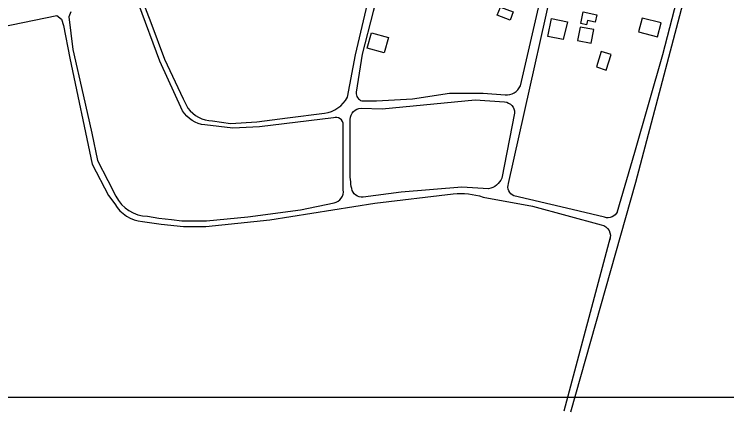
# Model space of a CAD drawing. Header units: millimetres. Extents: x -105266 to 178069, y 491 to 168574.
# Drawn here: x 74431 to 129449, y 33412 to 64042 of the extents above; entities that cross this region are included whole.
import ezdxf

# ---------------------------------------------------------------- set-up
doc = ezdxf.new("R2010")
doc.units = ezdxf.units.MM
doc.linetypes.add('1', pattern=[0])
doc.linetypes.add('KOJ', pattern=[0])
doc.layers.add('EBUPP_L_0', color=7, linetype='1')
doc.layers.add('SDRPK_L_0', color=7, linetype='KOJ')

msp = doc.modelspace()

# ---------------------------------------------------------------- linework, layer by layer
at = {"color": 1}
msp.add_xline((57065.48, 34530.8), (1, 0), dxfattribs=at)
at = {"layer": 'EBUPP_L_0'}
for points in [[(111918.05, 64597.95), (112912.98, 64228.31), (112677.13, 63593.48), (111682.2, 63963.12)], [(124044.34, 62303.2), (124321.17, 63372), (122856.54, 63751.36), (122579.71, 62682.56)], [(119323.67, 59982.41), (120082.6, 59746.25), (120454.19, 60940.38), (119695.25, 61176.54)]]:
    msp.add_lwpolyline(points, close=True, dxfattribs=at)
for points in [[(118303.31, 64224.91), (119349.41, 64001.28), (119226.09, 63424.42), (118634.61, 63550.86), (118567.68, 63237.76), (118113.06, 63334.95), (118303.31, 64224.91)], [(116746.25, 62102.47), (115570.42, 62339.53), (115849.28, 63722.68), (117103.48, 63469.82), (116746.25, 62102.47)], [(117872.48, 62011.14), (118920.43, 61819.98), (119111.06, 62865.05), (118063.11, 63056.2), (117872.48, 62011.14)], [(103289.35, 62244.84), (102963.35, 61058.92), (101657.15, 61417.99), (101983.15, 62603.91), (103289.35, 62244.84)]]:
    msp.add_lwpolyline(points, dxfattribs=at)
at = {"layer": 'SDRPK_L_0'}
for points in [[(117342.86, 33411.79), (122355.6, 51096.79), (126968.54, 68536.34), (129102.69, 76881.96), (131339.2, 86611.23), (132295.66, 90140.24, -0.45722242), (133394.83, 90669.09), (139943.56, 88860.2), (144893.15, 87554.82, -0.03329351), (146828.14, 86904.07, -0.23760079), (147507.29, 86119.11, 0.00660857), (148465.3, 82516.78), (148892.03, 81726.41), (150143.96, 80107.45), (150981.78, 79024), (151748.18, 77765.32), (152631.9, 76007.35), (154004.23, 73621.38), (154965.29, 72399.42), (157409.08, 70064.16), (159933, 68249.33)], [(105056.13, 76093.26), (104680.06, 74067.66), (104062.19, 71145.41), (103383.77, 69246.94), (102095.59, 64248.59), (101251.2, 60972.18), (100807.93, 58033.37, 0.38494113), (101246.14, 57372.06), (102351.54, 57372.06), (105135.69, 57525.41), (107992.04, 57964.7), (110586.03, 57964.7), (112295.26, 57838.25, 0.31186737), (113461.15, 58522.57), (115084.38, 65561.1), (116769.6, 72868.43), (118362.45, 78936.45, 0.25173794), (118231.13, 79481.26, 36.34973322)], [(112538.7, 50999.61), (117030.48, 71124.75), (118769.38, 78915.8, -0.45994615), (119554.19, 79333.42), (127712.97, 77328.73, -0.36457618), (128410.6, 76373.23), (126592.02, 69358.16), (124431.52, 60907.56), (122258.15, 53400), (120908.29, 48737.11)], [(89717.56, 55824.95), (91107.76, 55617.6), (93136, 55744.53), (95509.35, 56052.78), (98358.07, 56422.77, 0.24306349), (100120.4, 57644.12), (100741.48, 60912.68), (101660.42, 64839.08), (102724.55, 69385.85), (103444.93, 71193.55), (104711.13, 77588.26)], [(84675.08, 65863.03), (84458.23, 65541.91, 0.19718301), (84347.15, 65006.49), (84953.81, 63411.89), (86028.18, 60587.95), (87455.14, 57530.64), (87805.54, 56817.33, 0.22614001), (89717.56, 55824.95, -0.07212197)], [(78794.69, 64222.86), (78647.71, 63840.66), (78949.63, 61319.94), (79745.34, 57829.57), (80403.85, 54886.86), (80856.68, 52776.95), (81650.24, 51224.88), (82267.63, 50017.35, 0.27333106), (84706.24, 48473.02), (85572.98, 48324.68), (86567.89, 48216.74), (87346.77, 48132.24), (89251.33, 48132.24), (92439.34, 48439.11), (96498.83, 48982.13), (99090.97, 49511.24, 0.39516166), (99806.15, 50519.85), (99806.15, 52065.91), (99806.15, 55520.79, 0.51575055), (99047.17, 56060.87), (93345.49, 55366.25), (91290.31, 55261.7), (89138.47, 55513.38, -0.22783194), (87403.64, 56611.8), (85652.94, 60425.75), (84029.38, 64795.49, 0.33972424)], [(77718.28, 63953.57), (78068.18, 63668.34), (78239.11, 63172.59), (78714.15, 60657.21), (80440.64, 52479.31), (81706.94, 50063.84), (82178.8, 49436.93, 0.25028343), (84328.15, 48080.4), (85748.96, 47868.39), (87470.1, 47689.23), (89202, 47689.23), (94127.97, 48197.02), (102246.59, 49496.27), (108285.49, 50194.98, -0.11044127), (110583.26, 49953.29), (114401.9, 49249.2), (119701.06, 47810.02, -0.47077654), (120345.9, 46656.24, -8.63608645)], [(111001, 50594.6), (108954.56, 50721.92), (104253.72, 50332.38), (101331.22, 49959.32, -0.39827644), (100450.71, 50602.75, -0.05154282), (100338.55, 52025.24), (100338.55, 55945.23, -0.40727579), (101182.73, 56809.7), (102798, 56749.25), (109983.1, 57457.09), (112244.32, 57288.51, -0.40118181), (113017.91, 56429.86), (112034.42, 51416.75, -0.24847346), (111001, 50594.6, 6.32721723)], [(119939.32, 48396.37), (117027.39, 49088.03), (112965.4, 50047.37, -0.38953623), (112538.7, 50999.61, -0.59567347)], [(120938.57, 48841.73), (120938.57, 48841.73, -0.38981592), (119939.32, 48396.37, -2.31042652)]]:
    msp.add_lwpolyline(points, format="xyb", dxfattribs=at)
for points in [[(31136.29, 53925.89), (34057.85, 54887.72), (36970.03, 55508.5), (45233.67, 57270.05), (77718.28, 63953.57)], [(120394.17, 46836.88), (116820.3, 33461.52)]]:
    msp.add_lwpolyline(points, dxfattribs=at)

doc.saveas('drawing.dxf')
